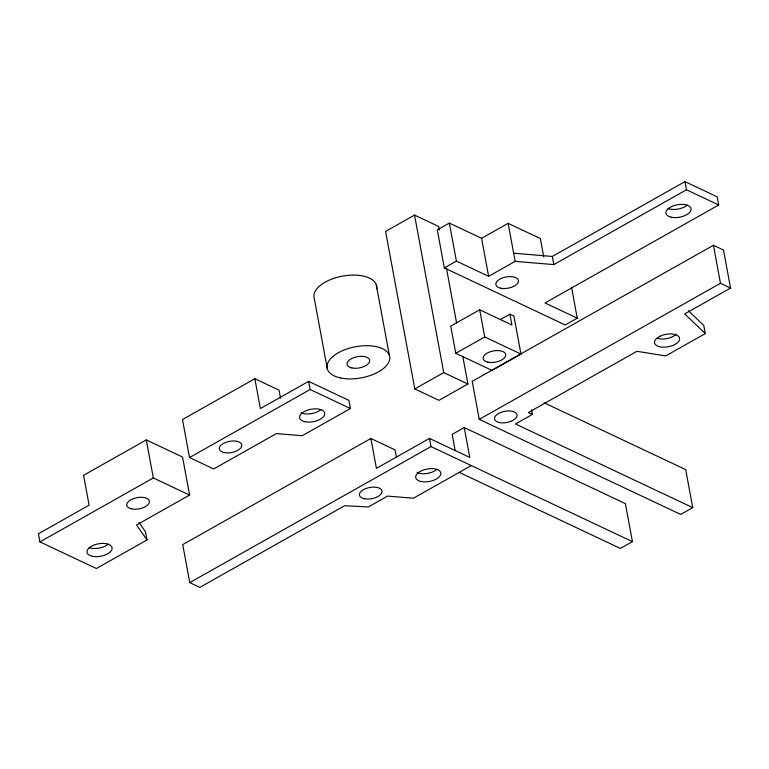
<?xml version="1.0" encoding="UTF-8"?>
<svg xmlns="http://www.w3.org/2000/svg" width="769" height="769" viewBox="0 0 769 769"><rect width="100%" height="100%" fill="white"/><g stroke="black" fill="none" stroke-linecap="round" stroke-linejoin="round"><path stroke-width="1.15" d="M439.368 230.027L438.714 226.499L414.539 215.089L385.596 231.421L414.789 388.922L438.964 400.332L467.908 384.01L462.9 356.97M571.492 287.048L577.259 318.155L545.029 302.948L718.717 204.987L686.486 189.77L553.805 264.603L515.163 261.354L488.623 276.321L481.577 238.303L449.356 223.087L437.292 229.893L444.338 267.91L565.196 324.96L577.798 317.857M481.577 238.303L508.117 223.337L540.347 238.553L543.75 256.933M444.338 267.91L456.402 261.104L488.623 276.321M147.023 539.953L136.526 524.996L189.597 495.063L182.551 457.046L146.293 439.935L83.571 475.309L89.108 505.175L38.45 533.753L39.959 541.895L96.365 568.522L147.023 539.953L145.514 531.802L138.949 522.459M254.847 378.704L182.474 419.528L189.52 457.545L213.695 468.955L276.417 433.581L302.179 435.744L350.424 408.531L348.915 400.38L308.629 381.366L260.383 408.579L254.847 378.704L279.022 390.114L280.512 398.159M39.959 541.895L153.339 477.953L189.597 495.063M189.52 457.545L310.138 389.518L350.424 408.531M513.654 253.212L552.296 256.452L684.977 181.619L717.208 196.835L718.717 204.987M509.905 314.156L511.914 325.018L479.683 309.801L450.74 326.133L455.777 353.288L492.035 370.398L520.978 354.076L513.932 316.059L509.905 314.156L500.6 319.404M455.777 353.288L484.72 336.957L520.978 354.076M414.789 388.922L443.732 372.6L467.908 384.01M396.333 456.786L395.055 449.884L370.879 438.474L182.724 544.606L189.77 582.623L199.844 587.381L344.579 505.742L368.332 506.954L387.624 496.072L413.395 498.235L471.291 465.581M692.744 507.636L515.48 423.959L532.369 414.433L528.341 412.53L636.895 351.308L665.723 355.922L705.279 333.602L684.718 313.896L730.55 288.048L723.504 250.031L713.43 245.273L472.204 381.337L479.25 419.355L680.68 514.442L692.744 507.636L685.698 469.619L544.106 402.773M455.161 450.451L452.182 434.36L464.236 427.564L469.772 457.43L429.487 438.417L376.416 468.35L370.879 438.474M189.77 582.623L430.996 446.568L632.435 541.645L620.372 548.451L459.228 472.387M479.25 419.355L720.476 283.29L730.55 288.048M464.236 427.564L625.389 503.628L632.435 541.645M688.351 310.676L703.77 325.46L705.279 333.602M713.43 245.273L720.476 283.29M684.977 181.619L686.486 189.77M552.296 256.452L553.805 264.603M508.117 223.337L515.163 261.354M531.514 409.829L532.369 414.433M479.683 309.801L484.72 336.957M449.356 223.087L456.402 261.104M446.558 268.814L456.575 322.884M414.539 215.089L443.732 372.6M429.487 438.417L430.996 446.568M376.262 284.665L389.345 355.268M327.421 369.331L314.338 298.728A31.827 15.822 -10.5 0 1 344.003 275.869A31.827 15.822 -10.5 0 1 376.599 288.798M308.629 381.366L310.138 389.518M146.293 439.935L153.339 477.953M437.013 469.369A12.727 6.325 -10.5 0 1 417.077 472.551M320.971 409.598A12.727 6.325 -10.5 0 1 301.044 412.78M676.364 334.169A12.727 6.325 -10.5 0 1 657.36 338.398M108.314 544.154A12.727 6.325 -10.5 0 1 89.127 547.634M687.246 205.102A12.727 6.325 -10.5 0 1 668.059 208.591M659.956 336.245L657.514 337.706A12.727 6.325 -10.5 0 0 663.676 347.194A12.727 6.325 -10.5 0 0 679.46 337.793A12.727 6.325 -10.5 0 0 659.956 336.245M364.208 498.706A11.458 5.691 -10.5 0 0 381.982 492.045A11.458 5.691 -10.5 0 0 365.957 488.517A11.458 5.691 -10.5 0 0 364.208 498.706M420.999 481.49A12.727 6.325 -10.5 0 0 440.762 474.098A12.727 6.325 -10.5 0 0 422.95 470.167A12.727 6.325 -10.5 0 0 420.999 481.49M304.966 421.72A12.727 6.325 -10.5 0 0 324.72 414.318A12.727 6.325 -10.5 0 0 306.918 410.396A12.727 6.325 -10.5 0 0 304.966 421.72M224.048 452.537A11.458 5.691 -10.5 0 0 241.822 445.876A11.458 5.691 -10.5 0 0 225.798 442.348A11.458 5.691 -10.5 0 0 224.048 452.537M499.292 422.508A11.458 5.691 -10.5 0 0 517.076 415.846A11.458 5.691 -10.5 0 0 501.052 412.319A11.458 5.691 -10.5 0 0 499.292 422.508M340.302 377.906A31.827 15.822 -10.5 0 0 389.691 359.402A31.827 15.822 -10.5 0 0 345.175 349.597A31.827 15.822 -10.5 0 0 340.302 377.906M351.875 367.918A11.458 5.691 -10.5 0 0 369.658 361.257A11.458 5.691 -10.5 0 0 353.625 357.729A11.458 5.691 -10.5 0 0 351.875 367.918M92.309 556.275A12.727 6.325 -10.5 0 0 112.063 548.874A12.727 6.325 -10.5 0 0 94.26 544.952A12.727 6.325 -10.5 0 0 92.309 556.275M131.586 508.867A11.458 5.691 -10.5 0 0 149.359 502.205A11.458 5.691 -10.5 0 0 133.335 498.668A11.458 5.691 -10.5 0 0 131.586 508.867M487.911 362.151A11.458 5.691 -10.5 0 0 505.685 355.489A11.458 5.691 -10.5 0 0 489.661 351.962A11.458 5.691 -10.5 0 0 487.911 362.151M671.241 217.223A12.727 6.325 -10.5 0 0 690.995 209.822A12.727 6.325 -10.5 0 0 673.192 205.9A12.727 6.325 -10.5 0 0 671.241 217.223M500.638 288.183A11.458 5.691 -10.5 0 0 518.421 281.521A11.458 5.691 -10.5 0 0 502.397 277.993A11.458 5.691 -10.5 0 0 500.638 288.183"/></g></svg>
